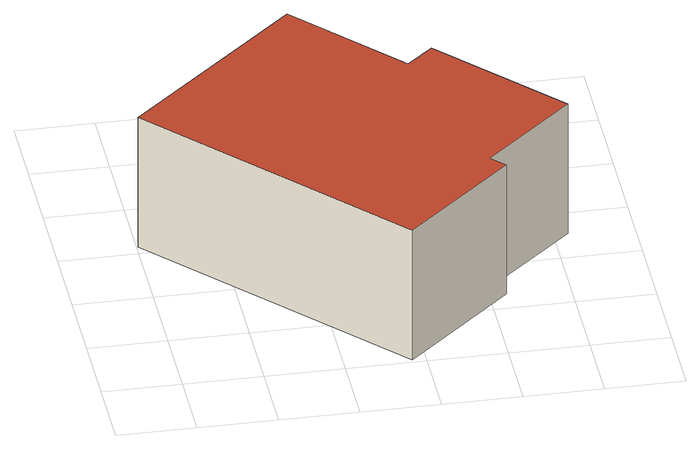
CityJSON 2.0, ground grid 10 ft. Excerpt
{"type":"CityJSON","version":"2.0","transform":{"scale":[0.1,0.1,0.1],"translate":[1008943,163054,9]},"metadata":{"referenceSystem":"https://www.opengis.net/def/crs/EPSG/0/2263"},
"CityObjects":{
"building1":{"type":"Building","attributes":{"name":"Bldg_2210010282","BIN":"3243496"},"geometry":[{"type":"MultiSurface","lod":"2","boundaries":[[[0,1,2,3,4,5,6,7,8]],[[9,10,11,12,13,14,15,16,17]],[[0,8,17,16]],[[1,0,16,15]],[[2,1,15,14]],[[3,2,14,13]],[[4,3,13,12]],[[5,4,12,11]],[[6,5,11,10]],[[7,6,10,9]],[[8,7,9,17]]],"semantics":{"surfaces":[{"type":"RoofSurface","BIN":"3243496"},{"type":"GroundSurface"},{"type":"WallSurface"}],"values":[0,1,2,2,2,2,2,2,2,2,2]}}]}
},
"vertices":[
[220,515,189],[1,316,189],[283,6,189],[421,132,189],[404,150,189],[518,254,189],[378,408,189],[344,378,189],[339,383,189],[344,378,4],[378,408,4],[518,254,4],[404,150,4],[421,132,4],[283,6,4],[1,316,4],[220,515,4],[339,383,4]
]}
